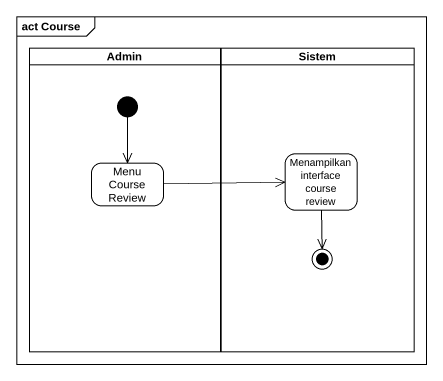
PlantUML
@startuml
mainframe act Course
hide empty description
state Admin <<partition>> {
  state "Menu Course Review" as Menu_Course_Review
  [*] --> Menu_Course_Review
}
state Sistem <<partition>> {
  state "Menampilkan interface course review" as Menampilkan_interface
  Menampilkan_interface --> [*]
}
Menu_Course_Review -right-> Menampilkan_interface
@enduml
